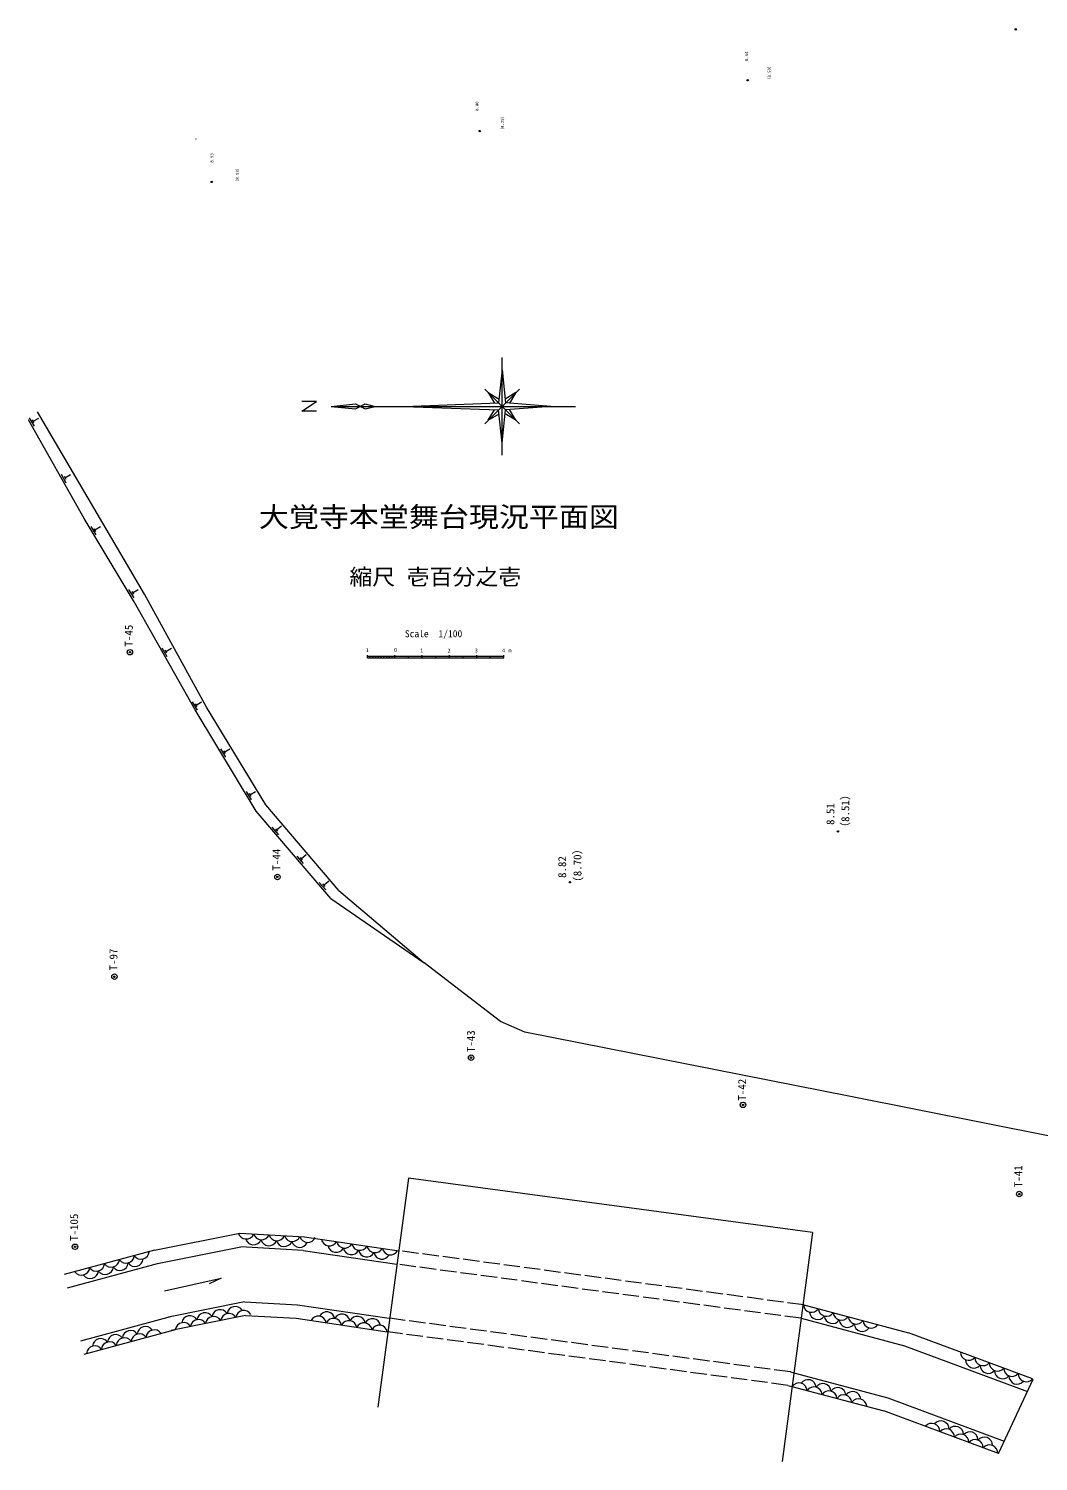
# Model space of a CAD drawing. Units: millimetres, scale not verified. Extents: x 1764 to 83870, y 1059 to 68859.
# Drawn here: x 1764 to 38780, y 16358 to 68859 of the extents above; entities that cross this region are included whole.
import ezdxf
from ezdxf.enums import TextEntityAlignment as Align

# ---------------------------------------------------------------- set-up
doc = ezdxf.new("R2010")
doc.units = ezdxf.units.MM
doc.header["$LTSCALE"] = 100
doc.header["$PDMODE"] = 32
doc.header["$PDSIZE"] = 50
doc.linetypes.add('DASHED', pattern=[7.5, 6, -1.5])
doc.linetypes.add('DASHED_SPACED', pattern=[12, 6, -6])
doc.layers.add('0-0通り芯', color=4, linetype='Continuous', lineweight=13)
doc.styles.add('ＭＳ ゴシック', font='')
doc.styles.get('ＭＳ ゴシック').set_extended_font_data('MS Gothic')

msp = doc.modelspace()

# ---------------------------------------------------------------- linework, layer by layer
at = {"layer": '0-0通り芯'}
for p, q in [((19120.6, 53224.5), (19120.6, 56808.5)), ((19120.6, 56360.5), (18993.9, 55143.2)), ((18486.9, 55650.2), (19754.2, 54382.9)), ((18486.9, 54382.9), (19754.2, 55650.2)), ((18613.8, 55523.3), (18845.1, 55137.8)), ((19627.3, 55523.3), (19232.4, 55286.4)), ((20912.6, 55016.5), (19247.3, 55143.2)), ((12848.6, 55016.5), (21808.6, 55016.5)), ((12848.6, 55016.5), (13744.6, 54926.9)), ((13744.6, 54926.9), (14103, 55106.1)), ((14103, 55106.1), (14461.4, 55016.5)), ((15536.6, 55016.5), (18993.9, 54889.8)), ((18613.8, 54509.7), (19008.8, 54746.6)), ((19120.6, 53672.5), (19247.3, 54889.8)), ((19627.3, 54509.7), (19392.8, 54900.9)), ((1787.4, 54600.3), (1963.7, 54286.4)), ((1898.5, 54525.1), (1957.3, 54420.4)), ((1927.9, 54472.7), (2137.1, 54590.3)), ((2954.2, 52529.1), (3130.9, 52215.4)), ((3094.8, 52401.7), (3303.9, 52519.5)), ((3065.4, 52454), (3124.3, 52349.4)), ((4045.5, 50613.2), (4230.8, 50304.5)), ((4158.7, 50541.1), (4220.5, 50438.2)), ((4189.6, 50489.7), (4395.4, 50613.2)), ((5428.8, 48307.8), (5614, 47999.1)), ((5572.9, 48184.3), (5778.6, 48307.8)), ((5542, 48235.7), (5603.7, 48132.8)), ((6650.7, 46168.3), (6827.6, 45854.7)), ((6761.9, 46093.3), (6820.8, 45988.7)), ((6791.4, 46041), (7000.4, 46158.9)), ((14189.1, 45798.3), (14189.1, 45898.3)), ((14189.1, 45858.3), (19189.1, 45858.3)), ((14189.1, 45798.3), (19189.1, 45798.3)), ((14289.1, 45798.3), (14289.1, 45856.5)), ((14389.1, 45798.3), (14389.1, 45856.5)), ((14489.1, 45798.3), (14489.1, 45858.1)), ((14589.1, 45798.3), (14589.1, 45856.5)), ((14689.1, 45798.3), (14689.1, 45879.1)), ((14789.1, 45798.3), (14789.1, 45854.9)), ((14889.1, 45798.3), (14889.1, 45856.5)), ((14989.1, 45798.3), (14989.1, 45858.1)), ((15089.1, 45798.3), (15089.1, 45859.7)), ((15189.1, 45798.3), (15189.1, 45898.3)), ((15689.1, 45798.3), (15689.1, 45879.1)), ((16189.1, 45798.3), (16189.1, 45898.3)), ((16689.1, 45798.3), (16689.1, 45879.1)), ((16689.1, 45798.3), (16689.1, 45879.1)), ((16689.1, 45798.3), (16689.1, 45879.1)), ((16689.1, 45798.3), (16689.1, 45879.1)), ((17189.1, 45798.3), (17189.1, 45898.3)), ((17189.1, 45798.3), (17189.1, 45898.3)), ((17689.1, 45798.3), (17689.1, 45879.1)), ((18189.1, 45798.3), (18189.1, 45898.3)), ((18689.1, 45798.3), (18689.1, 45879.1)), ((19189.1, 45798.3), (19189.1, 45898.3)), ((7756, 44190.5), (7941.9, 43882.2)), ((7869.4, 44118.7), (7931.3, 44016)), ((7900.3, 44067.3), (8105.9, 44191.2)), ((8793, 42470.1), (8978.9, 42161.7)), ((8906.4, 42398.3), (8968.3, 42295.5)), ((8937.4, 42346.9), (9142.9, 42470.8)), ((9733.8, 40909.3), (9919.6, 40600.9)), ((9847.1, 40837.5), (9909.1, 40734.7)), ((9878.1, 40786.1), (10083.7, 40910)), ((10685.2, 39594), (10919.5, 39320.6)), ((10808.8, 39541.9), (10886.9, 39450.8)), ((10847.9, 39496.3), (11030.1, 39652.5)), ((11592, 38536), (11826.3, 38262.7)), ((11715.6, 38484), (11793.7, 38392.9)), ((11754.7, 38438.4), (11936.9, 38594.6)), ((12418.9, 37571.4), (12653.1, 37298)), ((12542.5, 37519.3), (12620.6, 37428.2)), ((12581.5, 37473.7), (12763.8, 37629.9))]:
    msp.add_line(p, q, dxfattribs=at)
at = {"layer": '0-0通り芯', "color": 3}
for p, q in [((19120.6, 56360.5), (19247.3, 55143.2)), ((11773.4, 54837.3), (12311, 55195.7)), ((12311, 55195.7), (11773.4, 55195.7)), ((15536.6, 55016.5), (18993.9, 55143.2)), ((18613.8, 55523.3), (19008.8, 55286.4)), ((19627.3, 55523.3), (19392.8, 55132.1)), ((6010.4, 48140.8), (2085.2, 54813.6)), ((12311, 54837.3), (11773.4, 54837.3)), ((12848.6, 55016.5), (13744.6, 55106.1)), ((13744.6, 55106.1), (14103, 54926.9)), ((14103, 54926.9), (14461.4, 55016.5)), ((18613.8, 54509.7), (18845.1, 54895.2)), ((19120.6, 53672.5), (18993.9, 54889.8)), ((19627.3, 54509.7), (19232.4, 54746.6)), ((20912.6, 55016.5), (19247.3, 54889.8)), ((3797.4, 50910.1), (1763.7, 54520)), ((5627.8, 47859.5), (3797.4, 50910.1)), ((7864.8, 43893.8), (5627.8, 47859.5)), ((8282.8, 43996.9), (6010.4, 48140.8)), ((10102, 40182.2), (7864.8, 43893.8)), ((10458.9, 40410.2), (8282.8, 43996.9)), ((12847.5, 36979.1), (10102, 40182.2)), ((13137.9, 37271.9), (10458.9, 40410.2)), ((12847.5, 36979.1), (16269.4, 34630.7)), ((13137.9, 37271.9), (16269.4, 34630.7)), ((19063.4, 32471.7), (16269.4, 34630.7)), ((19952.4, 32090.7), (19063.4, 32471.7)), ((31888.6, 29722.8), (19952.4, 32090.7)), ((39267.6, 28263.1), (31888.6, 29722.8)), ((15688.1, 26729.7), (14565.5, 18341.4)), ((30506, 24746.8), (15688.1, 26729.7)), ((6379.1, 24093.9), (9502.6, 24719.4)), ((9502.6, 24719.4), (11874.8, 24587.7)), ((30506, 24746.8), (29383.4, 16358.5)), ((6493.3, 23606.9), (9538.4, 24216.7)), ((11824.4, 24089.7), (9538.4, 24216.7)), ((11874.8, 24587.7), (15339.8, 24077.1)), ((6379.1, 24093.9), (3061.3, 23200.7)), ((11824.4, 24089.7), (15266.9, 23582.5)), ((3191.3, 22717.9), (6493.3, 23606.9)), ((6748, 22612.5), (8818.1, 23067.6)), ((8818.1, 23067.6), (8386.4, 22865.8)), ((9681.5, 22205.6), (6886.1, 21645.8)), ((9681.5, 22205.6), (11622.8, 22097.8)), ((11622.8, 22097.8), (14975.3, 21603.8)), ((30182.3, 22090.9), (34024.9, 21072.8)), ((3673.3, 20776.4), (7013.3, 21675.6)), ((9717.3, 21702.9), (6984.2, 21155.5)), ((9717.3, 21702.9), (11572.4, 21599.8)), ((11572.4, 21599.8), (14902.5, 21109.2)), ((30084.8, 21599.5), (33873.3, 20595.8)), ((3793.9, 20291.1), (7143.3, 21192.8)), ((38560, 19384.1), (34024.9, 21072.8)), ((33873.3, 20595.8), (38377.3, 18918.5)), ((29820.2, 19600.6), (33266.7, 18687.5)), ((29748.2, 19102.5), (33115.1, 18210.4)), ((37313.7, 16646.9), (38591.4, 19372.3)), ((33266.7, 18687.5), (37526.7, 17101.1)), ((37313.7, 16646.9), (33115.1, 18210.4))]:
    msp.add_line(p, q, dxfattribs=at)
at = {"layer": '0-0通り芯', "color": 3, "linetype": 'DASHED'}
for p, q in [((30182.3, 22090.9), (15333.2, 24078)), ((30084.8, 21599.5), (15266.9, 23582.5)), ((29694.5, 19633.9), (15001.6, 21600.1)), ((29596.9, 19142.5), (14935.3, 21104.6))]:
    msp.add_line(p, q, dxfattribs=at)
at = {"layer": '0-0通り芯', "color": 3, "linetype": 'DASHED_SPACED'}
for p, q in [((29694.5, 19633.9), (29820.2, 19600.6)), ((29596.9, 19142.5), (29748.2, 19102.5))]:
    msp.add_line(p, q, dxfattribs=at)
at = {"layer": '0-0通り芯', "color": 2}
msp.add_circle((7895.2, 64814.1), 2, dxfattribs=at)
at = {"layer": '0-0通り芯'}
for centre in [(5475.3, 46009.5), (10883.7, 37773.8), (4908, 34117.3), (17986, 31150.9), (27954, 29419.4), (38077.8, 26154.2), (3464.1, 24222.1)]:
    msp.add_circle(centre, 100, dxfattribs=at)
for centre, start, end in [((9736.5, 24806.6), 196.29182, 337.34944), ((10300.6, 24775.3), 196.29182, 337.34944), ((10005, 24591.4), 196.29182, 337.34944), ((10569.1, 24560), 196.29182, 337.34944), ((10864.8, 24743.9), 196.29182, 337.34944), ((11133.2, 24528.7), 196.29182, 337.34944), ((11428.9, 24712.6), 196.29182, 337.34944), ((11697.4, 24497.4), 196.29182, 337.34944), ((11993, 24681.2), 196.29182, 337.34944), ((12788.9, 24554.1), 191.08957, 332.14718), ((13036.7, 24315.4), 191.08957, 332.14718), ((13347.8, 24471.7), 191.08957, 332.14718), ((13595.7, 24233), 191.08957, 332.14718), ((13906.8, 24389.3), 191.08957, 332.14718), ((14465.8, 24307), 191.08957, 332.14718), ((15024.7, 24224.6), 191.08957, 332.14718), ((4793.5, 23770.6), 214.53979, 355.59741), ((5115.9, 23650.2), 214.53979, 355.59741), ((5339.1, 23917.5), 214.53979, 355.59741), ((5661.4, 23797.1), 214.53979, 355.59741), ((5884.6, 24064.4), 214.53979, 355.59741), ((14154.6, 24150.7), 191.08957, 332.14718), ((14713.6, 24068.3), 191.08957, 332.14718), ((3702.3, 23476.8), 214.53979, 355.59741), ((4024.7, 23356.5), 214.53979, 355.59741), ((4247.9, 23623.7), 214.53979, 355.59741), ((4570.3, 23503.4), 214.53979, 355.59741), ((30467, 22119), 184.63141, 325.68902), ((7676.6, 21396.2), 30.79545, 171.85301), ((7990.4, 21255), 30.79545, 171.85301), ((8230.6, 21507.1), 30.79545, 171.85301), ((8544.4, 21366), 30.79545, 171.85301), ((8784.6, 21618.1), 30.79545, 171.85301), ((9098.4, 21476.9), 30.79545, 171.85301), ((9338.6, 21729), 30.79545, 171.85301), ((9652.4, 21587.9), 30.79545, 171.85301), ((12381, 21379.6), 11.08951, 152.14711), ((12692.1, 21535.9), 11.08951, 152.14711), ((12939.9, 21297.2), 11.08951, 152.14711), ((13251, 21453.6), 11.08951, 152.14711), ((13810, 21371.2), 11.08951, 152.14711), ((14369, 21288.9), 11.08951, 152.14711), ((30686.4, 21853.9), 184.63141, 325.68902), ((31013.1, 21974.3), 184.63141, 325.68902), ((31232.6, 21709.2), 184.63141, 325.68902), ((31559.3, 21829.6), 184.63141, 325.68902), ((31778.7, 21564.5), 184.63141, 325.68902), ((32105.5, 21684.9), 184.63141, 325.68902), ((4953.3, 20706.8), 34.53981, 175.5974), ((5498.9, 20853.7), 34.53981, 175.5974), ((5821.3, 20733.3), 34.53981, 175.5974), ((6044.5, 21000.6), 34.53981, 175.5974), ((6366.8, 20880.2), 34.53981, 175.5974), ((7436.4, 21144.1), 30.79545, 171.85301), ((13498.9, 21214.9), 11.08951, 152.14711), ((14057.9, 21132.5), 11.08951, 152.14711), ((14616.8, 21050.2), 11.08951, 152.14711), ((32324.9, 21419.8), 184.63141, 325.68902), ((32651.6, 21540.2), 184.63141, 325.68902), ((4184.5, 20292.7), 34.53981, 175.5974), ((4407.8, 20559.9), 34.53981, 175.5974), ((4730.1, 20439.6), 34.53981, 175.5974), ((5275.7, 20586.5), 34.53981, 175.5974), ((36220.7, 20361.9), 179.04674, 320.10436), ((36413.3, 20076.7), 179.04674, 320.10436), ((36750.2, 20164.7), 179.04674, 320.10436), ((37279.7, 19967.5), 179.04674, 320.10436), ((36942.8, 19879.6), 179.04674, 320.10436), ((37472.3, 19682.4), 179.04674, 320.10436), ((37809.1, 19770.4), 179.04674, 320.10436), ((38001.7, 19485.2), 179.04674, 320.10436), ((38338.6, 19573.2), 179.04674, 320.10436), ((30005.9, 18930.7), 4.63142, 145.68903), ((30332.6, 19051.1), 4.63142, 145.68903), ((30552, 18786), 4.63142, 145.68903), ((30878.8, 18906.4), 4.63142, 145.68903), ((31098.2, 18641.3), 4.63142, 145.68903), ((31424.9, 18761.7), 4.63142, 145.68903), ((31971.1, 18616.9), 4.63142, 145.68903), ((31644.4, 18496.6), 4.63142, 145.68903), ((32190.5, 18351.9), 4.63142, 145.68903), ((34871.3, 17449.7), 359.04679, 140.10438), ((35208.2, 17537.7), 359.04679, 140.10438), ((35400.8, 17252.5), 359.04679, 140.10438), ((35737.6, 17340.5), 359.04679, 140.10438), ((35930.2, 17055.4), 359.04679, 140.10438), ((36267.1, 17143.3), 359.04679, 140.10438), ((36459.7, 16858.2), 359.04679, 140.10438), ((36796.6, 16946.2), 359.04679, 140.10438), ((36989.2, 16661), 359.04679, 140.10438)]:
    msp.add_arc(centre, 300, start, end, dxfattribs=at)
at = {"layer": '0-0通り芯', "color": 7}
for p in [(37949.2, 68833.8), (28124.4, 66969.9), (18299.7, 65105.9), (8474.9, 63242), (5475.3, 46009.5), (31431, 39443.5), (10883.7, 37773.8), (21606.2, 37579.6), (4908, 34117.3), (17986, 31150.9), (27954, 29419.4), (38077.8, 26154.2), (3464.1, 24222.1)]:
    msp.add_point(p, dxfattribs=at)

# ---------------------------------------------------------------- texts
at = {"layer": '0-0通り芯', "color": 2, "style": 'ＭＳ ゴシック'}
for s, height, p in [('8.64', 110, (28167.9, 67677.2)), ('（8.59）', 110, (28999.3, 66915.1)), ('8.80', 110, (18285.5, 65846.6)), ('（8.75）', 110, (19220.1, 65070)), ('8.93', 110, (8568.2, 63946.7)), ('（8.93）', 110, (9499.6, 63170.5)), ('T-45', 293.3, (5669.5, 46217.4)), ('8.51', 293.3, (31389.4, 39678.7)), ('（8.51）', 293.3, (31936.3, 39390.1)), ('T-44', 293.3, (11084.1, 38008.7)), ('8.82', 293.3, (21556.2, 37737.5)), ('(8.70）', 293.3, (22117.3, 37600.1)), ('T-97', 293.3, (5106.7, 34348.1)), ('T-43', 293.3, (18209.3, 31355.7)), ('T-42', 293.3, (28152.6, 29577.1)), ('T-41', 293.3, (38277.5, 26406.6)), ('T-105', 293.3, (3664, 24437))]:
    msp.add_text(s, height=height, rotation=90, dxfattribs=at).set_placement(p, align=Align.BOTTOM_LEFT)
at = {"layer": '0-0通り芯', "style": 'ＭＳ ゴシック'}
for s, height, width, p in [('大覚寺本堂舞台現況平面図', 733.1, 1.1, (10203.1, 50380)), ('縮尺 壱百分之壱', 586.5, 1.05, (13523.1, 48300.2))]:
    msp.add_text(s, height=height, dxfattribs=dict(at, width=width)).set_placement(p, align=Align.BOTTOM_LEFT)
at = {"layer": '0-0通り芯', "color": 3, "style": 'ＭＳ ゴシック'}
msp.add_text('Scale\u30001/100', height=256.6, dxfattribs=at).set_placement((15555.4, 46481), align=Align.BOTTOM_LEFT)
at = {"layer": '0-0通り芯', "color": 7, "style": 'ＭＳ ゴシック'}
for s, p in [('1', (14123.5, 45968.5)), ('0', (15157.3, 45977.2)), ('1', (16117.8, 45955.7)), ('2', (17118.1, 45949.3)), ('3', (18118.4, 45955.7)), ('4 m', (19117.8, 45955.7))]:
    msp.add_text(s, height=146.6, dxfattribs=at).set_placement(p, align=Align.BOTTOM_LEFT)

doc.saveas('drawing.dxf')
